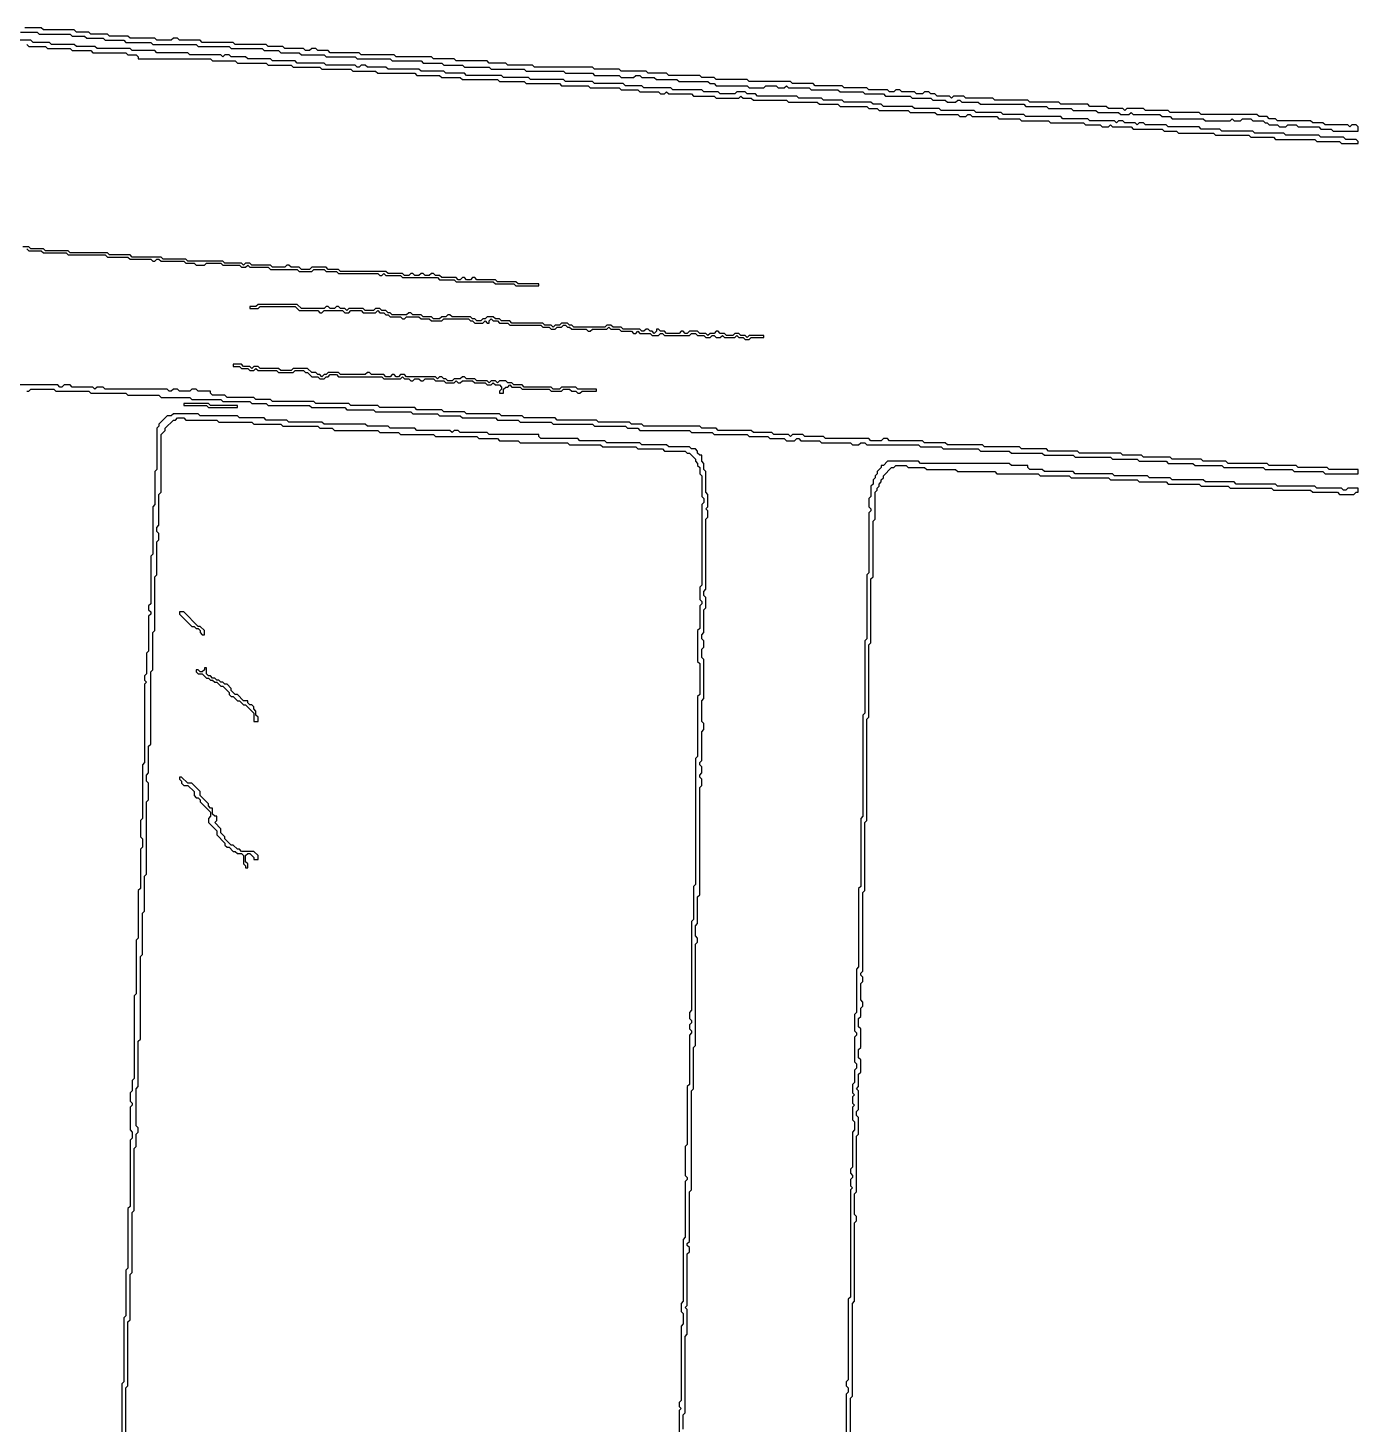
# Model space of a CAD drawing. Header units: metres. Extents: x 0 to 100, y 0 to 129.
# Drawn here: x 83.86 to 99.98, y 36.76 to 53.68 of the extents above; entities that cross this region are included whole.
import ezdxf

# ---------------------------------------------------------------- set-up
doc = ezdxf.new("R2010")
doc.units = ezdxf.units.M

msp = doc.modelspace()

# ---------------------------------------------------------------- linework, layer by layer
for points in [[(83.775, 53.625), (83.975, 53.625), (84, 53.6), (84.375, 53.6), (84.4, 53.575), (84.55, 53.575), (84.575, 53.55), (84.775, 53.55), (84.8, 53.525), (85.025, 53.525), (85.05, 53.5), (85.35, 53.5), (85.375, 53.475), (85.9, 53.475), (85.925, 53.45), (86.3, 53.45), (86.325, 53.425), (86.7, 53.425), (86.725, 53.4), (86.9, 53.4), (86.925, 53.375), (87.15, 53.375), (87.175, 53.35), (87.45, 53.35), (87.475, 53.325), (87.825, 53.325), (87.85, 53.3), (88.25, 53.3), (88.275, 53.275), (88.625, 53.275), (88.65, 53.25), (88.875, 53.25), (88.9, 53.225), (89.125, 53.225), (89.15, 53.2), (89.45, 53.2), (89.475, 53.175), (89.875, 53.175), (89.9, 53.15), (90.35, 53.15), (90.375, 53.125), (90.7, 53.125), (90.725, 53.1), (91.025, 53.1), (91.05, 53.075), (91.2, 53.075), (91.225, 53.1), (91.275, 53.1), (91.3, 53.075), (91.45, 53.075), (91.475, 53.05), (91.725, 53.05), (91.75, 53.025), (92.1, 53.025), (92.125, 53), (92.175, 53), (92.2, 52.975), (92.575, 52.975), (92.6, 52.95), (92.775, 52.95), (92.8, 52.975), (92.925, 52.975), (92.95, 52.95), (93.025, 52.95), (93.05, 52.975), (93.075, 52.95), (93.325, 52.95), (93.35, 52.925), (93.675, 52.925), (93.7, 52.9), (93.975, 52.9), (94, 52.875), (94.225, 52.875), (94.25, 52.85), (94.55, 52.85), (94.575, 52.825), (94.8, 52.825), (94.825, 52.8), (94.975, 52.8), (95, 52.775), (95.1, 52.775), (95.125, 52.8), (95.15, 52.8), (95.175, 52.775), (95.375, 52.775), (95.4, 52.75), (95.925, 52.75), (95.95, 52.725), (96.2, 52.725), (96.225, 52.7), (96.5, 52.7), (96.525, 52.675), (96.8, 52.675), (96.825, 52.65), (97.075, 52.65), (97.1, 52.625), (97.2, 52.625), (97.225, 52.65), (97.25, 52.625), (97.575, 52.625), (97.6, 52.6), (97.7, 52.6), (97.725, 52.575), (98.1, 52.575), (98.125, 52.55), (98.425, 52.55), (98.45, 52.575), (98.475, 52.55), (98.55, 52.55), (98.575, 52.575), (98.675, 52.575), (98.7, 52.55), (98.825, 52.55), (98.85, 52.525), (98.875, 52.525), (98.9, 52.5), (99, 52.5), (99.025, 52.475), (99.1, 52.475), (99.125, 52.5), (99.225, 52.5), (99.25, 52.475), (99.5, 52.475), (99.525, 52.45), (99.65, 52.45), (99.675, 52.425), (99.975, 52.425), (99.975, 52.475), (99.95, 52.5), (99.9, 52.5), (99.875, 52.475), (99.85, 52.5), (99.575, 52.5), (99.55, 52.525), (99.425, 52.525), (99.4, 52.55), (99, 52.55), (98.975, 52.575), (98.9, 52.575), (98.875, 52.6), (98.775, 52.6), (98.75, 52.625), (98.075, 52.625), (98.05, 52.65), (97.7, 52.65), (97.675, 52.675), (97.4, 52.675), (97.375, 52.7), (97.175, 52.7), (97.15, 52.675), (97.125, 52.7), (96.95, 52.7), (96.925, 52.725), (96.725, 52.725), (96.7, 52.75), (96.375, 52.75), (96.35, 52.775), (96, 52.775), (95.975, 52.8), (95.575, 52.8), (95.55, 52.825), (95.225, 52.825), (95.2, 52.85), (95.075, 52.85), (95.05, 52.825), (95.025, 52.85), (94.875, 52.85), (94.85, 52.875), (94.8, 52.875), (94.775, 52.9), (94.725, 52.9), (94.7, 52.875), (94.625, 52.875), (94.6, 52.9), (94.45, 52.9), (94.425, 52.925), (94.375, 52.925), (94.35, 52.9), (94.3, 52.9), (94.275, 52.925), (94.05, 52.925), (94.025, 52.95), (93.75, 52.95), (93.725, 52.975), (93.4, 52.975), (93.375, 53), (93.125, 53), (93.1, 53.025), (92.6, 53.025), (92.575, 53.05), (92.2, 53.05), (92.175, 53.075), (92.025, 53.075), (92, 53.1), (91.625, 53.1), (91.6, 53.125), (91.375, 53.125), (91.35, 53.15), (91.05, 53.15), (91.025, 53.175), (90.725, 53.175), (90.7, 53.2), (90, 53.2), (89.975, 53.225), (89.675, 53.225), (89.65, 53.25), (89.45, 53.25), (89.425, 53.275), (89.05, 53.275), (89.025, 53.3), (88.775, 53.3), (88.75, 53.325), (88.325, 53.325), (88.3, 53.35), (87.9, 53.35), (87.875, 53.375), (87.525, 53.375), (87.5, 53.4), (87.375, 53.4), (87.35, 53.425), (87.3, 53.425), (87.275, 53.4), (87.225, 53.4), (87.2, 53.425), (86.975, 53.425), (86.95, 53.45), (86.775, 53.45), (86.75, 53.475), (86.375, 53.475), (86.35, 53.5), (85.975, 53.5), (85.95, 53.525), (85.7, 53.525), (85.675, 53.55), (85.625, 53.55), (85.6, 53.525), (85.425, 53.525), (85.4, 53.55), (85.1, 53.55), (85.075, 53.575), (84.85, 53.575), (84.825, 53.6), (84.625, 53.6), (84.6, 53.625), (84.45, 53.625), (84.425, 53.65), (84.05, 53.65), (84.025, 53.675), (83.825, 53.675)], [(83.85, 53.475), (83.875, 53.45), (84.075, 53.45), (84.1, 53.425), (84.375, 53.425), (84.4, 53.4), (84.625, 53.4), (84.65, 53.375), (85.05, 53.375), (85.075, 53.35), (85.175, 53.35), (85.2, 53.325), (85.2, 53.3), (86.075, 53.3), (86.1, 53.275), (86.375, 53.275), (86.4, 53.25), (86.75, 53.25), (86.775, 53.225), (87.05, 53.225), (87.075, 53.2), (87.4, 53.2), (87.425, 53.175), (87.775, 53.175), (87.8, 53.15), (88.075, 53.15), (88.1, 53.125), (88.55, 53.125), (88.575, 53.1), (88.85, 53.1), (88.875, 53.075), (89.1, 53.075), (89.125, 53.05), (89.55, 53.05), (89.575, 53.025), (89.875, 53.025), (89.9, 53), (90.3, 53), (90.325, 52.975), (90.65, 52.975), (90.675, 52.95), (91.025, 52.95), (91.05, 52.925), (91.25, 52.925), (91.275, 52.9), (91.5, 52.9), (91.525, 52.875), (91.575, 52.875), (91.6, 52.9), (91.625, 52.875), (91.9, 52.875), (91.925, 52.85), (92.175, 52.85), (92.2, 52.825), (92.475, 52.825), (92.5, 52.85), (92.525, 52.825), (92.625, 52.825), (92.65, 52.8), (93.05, 52.8), (93.075, 52.775), (93.425, 52.775), (93.45, 52.75), (93.675, 52.75), (93.7, 52.725), (94.025, 52.725), (94.05, 52.7), (94.15, 52.7), (94.175, 52.675), (94.525, 52.675), (94.55, 52.65), (94.85, 52.65), (94.875, 52.625), (95.125, 52.625), (95.15, 52.6), (95.225, 52.6), (95.25, 52.625), (95.275, 52.625), (95.3, 52.6), (95.6, 52.6), (95.625, 52.575), (95.875, 52.575), (95.9, 52.55), (96.225, 52.55), (96.25, 52.525), (96.65, 52.525), (96.675, 52.5), (96.85, 52.5), (96.875, 52.475), (96.95, 52.475), (96.975, 52.5), (97, 52.475), (97.225, 52.475), (97.25, 52.45), (97.6, 52.45), (97.625, 52.425), (97.775, 52.425), (97.8, 52.4), (98.225, 52.4), (98.25, 52.375), (98.65, 52.375), (98.675, 52.35), (98.95, 52.35), (98.975, 52.325), (99.45, 52.325), (99.475, 52.3), (99.75, 52.3), (99.775, 52.275), (99.975, 52.275), (99.975, 52.3), (99.95, 52.325), (99.825, 52.325), (99.8, 52.35), (99.525, 52.35), (99.5, 52.375), (99.1, 52.375), (99.075, 52.4), (98.725, 52.4), (98.7, 52.425), (98.325, 52.425), (98.3, 52.45), (98.075, 52.45), (98.05, 52.475), (97.675, 52.475), (97.65, 52.5), (97.4, 52.5), (97.375, 52.525), (97.325, 52.525), (97.3, 52.5), (97.275, 52.525), (97.15, 52.525), (97.125, 52.55), (97.075, 52.55), (97.05, 52.525), (97.025, 52.55), (96.725, 52.55), (96.7, 52.575), (96.4, 52.575), (96.375, 52.6), (95.95, 52.6), (95.925, 52.625), (95.675, 52.625), (95.65, 52.65), (95.35, 52.65), (95.325, 52.675), (94.925, 52.675), (94.9, 52.7), (94.6, 52.7), (94.575, 52.725), (94.225, 52.725), (94.2, 52.75), (94.1, 52.75), (94.075, 52.775), (93.75, 52.775), (93.725, 52.8), (93.5, 52.8), (93.475, 52.825), (93.2, 52.825), (93.175, 52.85), (92.7, 52.85), (92.675, 52.875), (92.575, 52.875), (92.55, 52.9), (92.45, 52.9), (92.425, 52.875), (92.25, 52.875), (92.225, 52.9), (92.05, 52.9), (92.025, 52.925), (91.675, 52.925), (91.65, 52.95), (91.325, 52.95), (91.3, 52.975), (91.1, 52.975), (91.075, 53), (90.725, 53), (90.7, 53.025), (90.375, 53.025), (90.35, 53.05), (89.95, 53.05), (89.925, 53.075), (89.625, 53.075), (89.6, 53.1), (89.175, 53.1), (89.15, 53.125), (88.925, 53.125), (88.9, 53.15), (88.625, 53.15), (88.6, 53.175), (88.225, 53.175), (88.2, 53.2), (87.975, 53.2), (87.95, 53.225), (87.9, 53.225), (87.875, 53.2), (87.85, 53.2), (87.825, 53.225), (87.475, 53.225), (87.45, 53.25), (87.125, 53.25), (87.1, 53.275), (86.825, 53.275), (86.8, 53.3), (86.525, 53.3), (86.5, 53.325), (86.325, 53.325), (86.3, 53.35), (86.25, 53.35), (86.225, 53.325), (86.2, 53.35), (85.825, 53.35), (85.8, 53.375), (85.425, 53.375), (85.4, 53.4), (85.125, 53.4), (85.1, 53.425), (84.7, 53.425), (84.675, 53.45), (84.45, 53.45), (84.425, 53.475), (84.15, 53.475), (84.125, 53.5), (83.925, 53.5), (83.9, 53.525), (83.55, 53.525)], [(83.85, 51), (83.875, 50.975), (84.025, 50.975), (84.05, 50.95), (84.325, 50.95), (84.35, 50.925), (84.8, 50.925), (84.825, 50.9), (85.075, 50.9), (85.1, 50.875), (85.35, 50.875), (85.375, 50.85), (85.4, 50.85), (85.425, 50.875), (85.45, 50.875), (85.475, 50.85), (85.75, 50.85), (85.775, 50.825), (85.875, 50.825), (85.9, 50.8), (86, 50.8), (86.025, 50.825), (86.2, 50.825), (86.225, 50.8), (86.425, 50.8), (86.45, 50.775), (86.5, 50.775), (86.525, 50.8), (86.55, 50.775), (86.775, 50.775), (86.8, 50.75), (87.125, 50.75), (87.15, 50.725), (87.3, 50.725), (87.325, 50.75), (87.45, 50.75), (87.475, 50.725), (87.6, 50.725), (87.625, 50.7), (88.1, 50.7), (88.125, 50.675), (88.15, 50.675), (88.175, 50.7), (88.2, 50.675), (88.375, 50.675), (88.4, 50.65), (88.825, 50.65), (88.85, 50.625), (89.025, 50.625), (89.05, 50.6), (89.5, 50.6), (89.525, 50.575), (89.75, 50.575), (89.775, 50.55), (90.05, 50.55), (90.05, 50.575), (89.8, 50.575), (89.775, 50.6), (89.55, 50.6), (89.525, 50.625), (89.3, 50.625), (89.275, 50.65), (89.25, 50.65), (89.225, 50.625), (89.175, 50.625), (89.15, 50.65), (89.125, 50.65), (89.1, 50.625), (89.075, 50.625), (89.05, 50.65), (88.875, 50.65), (88.85, 50.675), (88.8, 50.675), (88.775, 50.7), (88.75, 50.7), (88.725, 50.675), (88.675, 50.675), (88.65, 50.7), (88.625, 50.7), (88.6, 50.675), (88.55, 50.675), (88.525, 50.7), (88.5, 50.7), (88.475, 50.675), (88.425, 50.675), (88.4, 50.7), (88.225, 50.7), (88.2, 50.725), (87.65, 50.725), (87.625, 50.75), (87.5, 50.75), (87.475, 50.775), (87.3, 50.775), (87.275, 50.75), (87.175, 50.75), (87.15, 50.775), (87.05, 50.775), (87.025, 50.8), (87, 50.8), (86.975, 50.775), (86.825, 50.775), (86.8, 50.8), (86.575, 50.8), (86.55, 50.825), (86.5, 50.825), (86.475, 50.8), (86.45, 50.825), (86.25, 50.825), (86.225, 50.85), (85.8, 50.85), (85.775, 50.875), (85.5, 50.875), (85.475, 50.9), (85.125, 50.9), (85.1, 50.925), (84.85, 50.925), (84.825, 50.95), (84.375, 50.95), (84.35, 50.975), (84.075, 50.975), (84.05, 51), (83.9, 51), (83.875, 51.025), (83.8, 51.025)], [(86.65, 50.325), (86.625, 50.3), (86.55, 50.3), (86.55, 50.275), (86.65, 50.275), (86.675, 50.3), (87.1, 50.3), (87.15, 50.25), (87.375, 50.25), (87.4, 50.225), (87.425, 50.225), (87.45, 50.25), (87.675, 50.25), (87.7, 50.225), (87.75, 50.225), (87.775, 50.25), (87.9, 50.25), (87.925, 50.225), (88.075, 50.225), (88.1, 50.25), (88.125, 50.225), (88.175, 50.225), (88.2, 50.2), (88.225, 50.2), (88.25, 50.175), (88.375, 50.175), (88.4, 50.15), (88.425, 50.15), (88.45, 50.175), (88.6, 50.175), (88.625, 50.15), (88.725, 50.15), (88.75, 50.125), (88.875, 50.125), (88.9, 50.15), (89.2, 50.15), (89.225, 50.125), (89.25, 50.125), (89.275, 50.1), (89.375, 50.1), (89.4, 50.125), (89.425, 50.1), (89.45, 50.1), (89.45, 50.125), (89.475, 50.15), (89.5, 50.125), (89.55, 50.125), (89.575, 50.1), (89.675, 50.1), (89.7, 50.075), (90.075, 50.075), (90.1, 50.05), (90.175, 50.05), (90.2, 50.025), (90.25, 50.025), (90.275, 50.05), (90.325, 50.05), (90.35, 50.075), (90.375, 50.075), (90.4, 50.05), (90.425, 50.05), (90.45, 50.025), (90.625, 50.025), (90.65, 50), (90.675, 50), (90.7, 50.025), (90.875, 50.025), (90.9, 50.05), (90.925, 50.025), (91.025, 50.025), (91.05, 50), (91.175, 50), (91.2, 49.975), (91.225, 49.975), (91.25, 50), (91.275, 49.975), (91.4, 49.975), (91.425, 49.95), (91.5, 49.95), (91.525, 49.975), (91.55, 49.975), (91.575, 49.95), (91.875, 49.95), (91.9, 49.975), (91.95, 49.975), (91.975, 49.95), (92.05, 49.95), (92.075, 49.925), (92.125, 49.925), (92.15, 49.95), (92.175, 49.95), (92.2, 49.925), (92.25, 49.925), (92.275, 49.95), (92.3, 49.925), (92.425, 49.925), (92.45, 49.95), (92.475, 49.925), (92.525, 49.925), (92.55, 49.9), (92.6, 49.9), (92.625, 49.925), (92.775, 49.925), (92.775, 49.95), (92.6, 49.95), (92.575, 49.925), (92.55, 49.95), (92.5, 49.95), (92.475, 49.975), (92.425, 49.975), (92.4, 49.95), (92.325, 49.95), (92.3, 49.975), (92.25, 49.975), (92.225, 50), (92.2, 50), (92.175, 49.975), (92.125, 49.975), (92.1, 49.95), (92.075, 49.975), (92, 49.975), (91.975, 50), (91.875, 50), (91.85, 49.975), (91.825, 49.975), (91.8, 50), (91.775, 50), (91.75, 49.975), (91.6, 49.975), (91.575, 50), (91.525, 50), (91.5, 50.025), (91.475, 50.025), (91.475, 50), (91.45, 49.975), (91.425, 50), (91.4, 50), (91.375, 50.025), (91.35, 50.025), (91.325, 50), (91.3, 50), (91.275, 50.025), (91.075, 50.025), (91.05, 50.05), (90.95, 50.05), (90.925, 50.075), (90.875, 50.075), (90.85, 50.05), (90.475, 50.05), (90.45, 50.075), (90.425, 50.075), (90.4, 50.1), (90.325, 50.1), (90.3, 50.075), (90.25, 50.075), (90.225, 50.05), (90.2, 50.075), (90.125, 50.075), (90.1, 50.1), (89.725, 50.1), (89.7, 50.125), (89.6, 50.125), (89.575, 50.15), (89.525, 50.15), (89.5, 50.175), (89.425, 50.175), (89.4, 50.15), (89.375, 50.15), (89.35, 50.125), (89.3, 50.125), (89.275, 50.15), (89.25, 50.15), (89.225, 50.175), (89, 50.175), (88.975, 50.2), (88.95, 50.2), (88.925, 50.175), (88.875, 50.175), (88.85, 50.15), (88.775, 50.15), (88.75, 50.175), (88.65, 50.175), (88.625, 50.2), (88.525, 50.2), (88.5, 50.225), (88.475, 50.225), (88.45, 50.2), (88.275, 50.2), (88.25, 50.225), (88.225, 50.225), (88.2, 50.25), (88.15, 50.25), (88.125, 50.275), (88.075, 50.275), (88.05, 50.25), (87.95, 50.25), (87.925, 50.275), (87.75, 50.275), (87.725, 50.25), (87.7, 50.275), (87.65, 50.275), (87.625, 50.3), (87.6, 50.3), (87.575, 50.275), (87.525, 50.275), (87.5, 50.3), (87.475, 50.3), (87.45, 50.275), (87.175, 50.275), (87.125, 50.325), (86.65, 50.325)], [(86.35, 49.6), (86.35, 49.575), (86.425, 49.575), (86.45, 49.55), (86.525, 49.55), (86.55, 49.525), (86.6, 49.525), (86.625, 49.55), (86.65, 49.525), (86.875, 49.525), (86.9, 49.5), (87.075, 49.5), (87.1, 49.525), (87.2, 49.525), (87.225, 49.5), (87.25, 49.5), (87.3, 49.45), (87.375, 49.45), (87.4, 49.425), (87.45, 49.425), (87.475, 49.45), (87.5, 49.45), (87.525, 49.475), (87.6, 49.475), (87.625, 49.45), (88.15, 49.45), (88.175, 49.425), (88.375, 49.425), (88.4, 49.45), (88.425, 49.425), (88.475, 49.425), (88.5, 49.4), (88.525, 49.4), (88.55, 49.425), (88.6, 49.425), (88.625, 49.4), (88.65, 49.4), (88.675, 49.425), (88.775, 49.425), (88.8, 49.4), (88.9, 49.4), (88.925, 49.375), (89.025, 49.375), (89.05, 49.4), (89.075, 49.375), (89.1, 49.375), (89.125, 49.4), (89.25, 49.4), (89.275, 49.375), (89.4, 49.375), (89.425, 49.35), (89.475, 49.35), (89.5, 49.375), (89.525, 49.35), (89.575, 49.35), (89.6, 49.325), (89.6, 49.3), (89.575, 49.275), (89.575, 49.25), (89.625, 49.25), (89.625, 49.3), (89.65, 49.325), (89.675, 49.325), (89.7, 49.35), (89.725, 49.325), (89.825, 49.325), (89.85, 49.3), (90.175, 49.3), (90.2, 49.275), (90.325, 49.275), (90.35, 49.3), (90.425, 49.3), (90.45, 49.275), (90.5, 49.275), (90.525, 49.25), (90.55, 49.25), (90.575, 49.275), (90.75, 49.275), (90.75, 49.3), (90.525, 49.3), (90.5, 49.325), (90.325, 49.325), (90.3, 49.3), (90.225, 49.3), (90.2, 49.325), (89.875, 49.325), (89.85, 49.35), (89.75, 49.35), (89.725, 49.375), (89.675, 49.375), (89.65, 49.4), (89.575, 49.4), (89.55, 49.375), (89.525, 49.4), (89.475, 49.4), (89.45, 49.375), (89.425, 49.4), (89.3, 49.4), (89.275, 49.425), (89.175, 49.425), (89.15, 49.45), (89.125, 49.45), (89.1, 49.425), (89.025, 49.425), (89, 49.4), (88.95, 49.4), (88.925, 49.425), (88.9, 49.425), (88.875, 49.45), (88.85, 49.45), (88.825, 49.425), (88.8, 49.45), (88.45, 49.45), (88.425, 49.475), (88.375, 49.475), (88.35, 49.45), (88.325, 49.45), (88.3, 49.475), (88.275, 49.475), (88.25, 49.45), (88.2, 49.45), (88.175, 49.475), (88.025, 49.475), (88, 49.5), (87.975, 49.5), (87.95, 49.475), (87.65, 49.475), (87.625, 49.5), (87.5, 49.5), (87.475, 49.475), (87.45, 49.475), (87.425, 49.45), (87.4, 49.475), (87.375, 49.475), (87.35, 49.5), (87.3, 49.5), (87.25, 49.55), (87.075, 49.55), (87.05, 49.525), (86.925, 49.525), (86.9, 49.55), (86.675, 49.55), (86.65, 49.575), (86.6, 49.575), (86.575, 49.55), (86.55, 49.575), (86.475, 49.575), (86.45, 49.6), (86.35, 49.6)], [(83.85, 49.275), (83.875, 49.275), (83.9, 49.3), (84.175, 49.3), (84.2, 49.275), (84.6, 49.275), (84.625, 49.25), (85.05, 49.25), (85.075, 49.225), (85.45, 49.225), (85.475, 49.2), (85.825, 49.2), (85.85, 49.175), (86.2, 49.175), (86.225, 49.15), (86.55, 49.15), (86.575, 49.125), (86.75, 49.125), (86.775, 49.1), (87.275, 49.1), (87.3, 49.075), (87.7, 49.075), (87.725, 49.05), (88.05, 49.05), (88.075, 49.025), (88.5, 49.025), (88.525, 49), (88.825, 49), (88.85, 48.975), (89.1, 48.975), (89.125, 48.95), (89.525, 48.95), (89.55, 48.925), (89.8, 48.925), (89.825, 48.9), (90.2, 48.9), (90.225, 48.875), (90.7, 48.875), (90.725, 48.85), (91.1, 48.85), (91.125, 48.825), (91.25, 48.825), (91.275, 48.8), (91.875, 48.8), (91.9, 48.775), (92.15, 48.775), (92.175, 48.75), (92.575, 48.75), (92.6, 48.725), (92.825, 48.725), (92.85, 48.7), (93.025, 48.7), (93.05, 48.675), (93.15, 48.675), (93.175, 48.7), (93.2, 48.7), (93.225, 48.675), (93.45, 48.675), (93.475, 48.65), (93.825, 48.65), (93.85, 48.625), (93.925, 48.625), (93.95, 48.65), (94, 48.65), (94.025, 48.625), (94.65, 48.625), (94.675, 48.6), (94.925, 48.6), (94.95, 48.575), (95.375, 48.575), (95.4, 48.55), (95.75, 48.55), (95.775, 48.525), (96.15, 48.525), (96.175, 48.5), (96.525, 48.5), (96.55, 48.475), (96.975, 48.475), (97, 48.45), (97.3, 48.45), (97.325, 48.425), (97.65, 48.425), (97.675, 48.4), (97.975, 48.4), (98, 48.375), (98.325, 48.375), (98.35, 48.35), (98.825, 48.35), (98.85, 48.325), (99.175, 48.325), (99.2, 48.3), (99.55, 48.3), (99.575, 48.275), (99.975, 48.275), (99.975, 48.325), (99.625, 48.325), (99.6, 48.35), (99.25, 48.35), (99.225, 48.375), (98.9, 48.375), (98.875, 48.4), (98.4, 48.4), (98.375, 48.425), (98.1, 48.425), (98.075, 48.45), (97.725, 48.45), (97.7, 48.475), (97.375, 48.475), (97.35, 48.5), (97.125, 48.5), (97.1, 48.525), (96.6, 48.525), (96.575, 48.55), (96.225, 48.55), (96.2, 48.575), (95.9, 48.575), (95.875, 48.6), (95.45, 48.6), (95.425, 48.625), (95, 48.625), (94.975, 48.65), (94.725, 48.65), (94.7, 48.675), (94.3, 48.675), (94.275, 48.7), (94.225, 48.7), (94.2, 48.675), (94.075, 48.675), (94.05, 48.7), (93.525, 48.7), (93.5, 48.725), (93.275, 48.725), (93.25, 48.75), (93.125, 48.75), (93.1, 48.725), (93.075, 48.75), (92.9, 48.75), (92.875, 48.775), (92.65, 48.775), (92.625, 48.8), (92.225, 48.8), (92.2, 48.825), (92.025, 48.825), (92, 48.85), (91.325, 48.85), (91.3, 48.875), (91.175, 48.875), (91.15, 48.9), (90.775, 48.9), (90.75, 48.925), (90.275, 48.925), (90.25, 48.95), (89.875, 48.95), (89.85, 48.975), (89.6, 48.975), (89.575, 49), (89.175, 49), (89.15, 49.025), (88.9, 49.025), (88.875, 49.05), (88.575, 49.05), (88.55, 49.075), (88.125, 49.075), (88.1, 49.1), (87.775, 49.1), (87.75, 49.125), (87.35, 49.125), (87.325, 49.15), (86.825, 49.15), (86.8, 49.175), (86.625, 49.175), (86.6, 49.2), (86.275, 49.2), (86.25, 49.225), (86.1, 49.225), (86.075, 49.25), (86.075, 49.275), (85.925, 49.275), (85.9, 49.3), (85.85, 49.3), (85.825, 49.275), (85.7, 49.275), (85.675, 49.3), (85.625, 49.3), (85.6, 49.275), (85.575, 49.275), (85.55, 49.3), (84.8, 49.3), (84.775, 49.325), (84.7, 49.325), (84.675, 49.3), (84.65, 49.325), (84.4, 49.325), (84.375, 49.35), (84.3, 49.35), (84.275, 49.325), (84.25, 49.325), (84.225, 49.35), (83.75, 49.35)], [(85.75, 49.125), (85.75, 49.1), (86.025, 49.1), (86.05, 49.075), (86.4, 49.075), (86.4, 49.1), (86.075, 49.1), (86.05, 49.125), (85.75, 49.125)], [(85.625, 49), (85.6, 48.975), (85.55, 48.975), (85.45, 48.875), (85.45, 48.85), (85.425, 48.825), (85.425, 48.325), (85.4, 48.3), (85.4, 47.9), (85.375, 47.875), (85.375, 47.3), (85.35, 47.275), (85.35, 46.7), (85.325, 46.675), (85.325, 46.625), (85.35, 46.6), (85.35, 46.575), (85.325, 46.55), (85.325, 46.125), (85.3, 46.1), (85.3, 45.85), (85.275, 45.825), (85.275, 45.775), (85.3, 45.75), (85.275, 45.725), (85.275, 44.775), (85.25, 44.75), (85.25, 44.1), (85.225, 44.075), (85.225, 43.875), (85.25, 43.85), (85.25, 43.75), (85.225, 43.725), (85.225, 43.25), (85.2, 43.225), (85.2, 42.65), (85.175, 42.625), (85.175, 41.975), (85.15, 41.95), (85.15, 40.95), (85.125, 40.925), (85.125, 40.8), (85.1, 40.775), (85.1, 40.675), (85.125, 40.65), (85.125, 40.625), (85.1, 40.6), (85.1, 40.325), (85.125, 40.3), (85.125, 40.225), (85.1, 40.2), (85.1, 39.4), (85.075, 39.375), (85.075, 38.65), (85.05, 38.625), (85.05, 38.075), (85.025, 38.05), (85.025, 37.275), (85, 37.25), (85, 36.55)], [(85.05, 36.3), (85.05, 37.2), (85.075, 37.225), (85.075, 38), (85.1, 38.025), (85.1, 38.575), (85.125, 38.6), (85.125, 39.325), (85.15, 39.35), (85.15, 40.1), (85.175, 40.125), (85.175, 40.275), (85.2, 40.3), (85.2, 40.35), (85.175, 40.375), (85.175, 40.825), (85.2, 40.85), (85.2, 41.4), (85.225, 41.425), (85.225, 42.425), (85.25, 42.45), (85.25, 42.95), (85.275, 42.975), (85.275, 43.4), (85.3, 43.425), (85.3, 44.3), (85.325, 44.325), (85.325, 44.525), (85.3, 44.55), (85.3, 44.625), (85.325, 44.65), (85.325, 44.975), (85.35, 45), (85.35, 45.875), (85.375, 45.9), (85.375, 46.35), (85.4, 46.375), (85.4, 47.025), (85.425, 47.05), (85.425, 47.45), (85.45, 47.475), (85.45, 47.55), (85.425, 47.575), (85.425, 47.625), (85.45, 47.65), (85.45, 48.025), (85.475, 48.05), (85.475, 48.75), (85.525, 48.8), (85.525, 48.825), (85.625, 48.925), (85.65, 48.925), (85.675, 48.95), (85.75, 48.95), (85.775, 48.925), (86.15, 48.925), (86.175, 48.9), (86.575, 48.9), (86.6, 48.875), (86.925, 48.875), (86.95, 48.85), (87.375, 48.85), (87.4, 48.825), (87.55, 48.825), (87.575, 48.8), (88.1, 48.8), (88.125, 48.775), (88.35, 48.775), (88.375, 48.75), (88.775, 48.75), (88.8, 48.725), (89.3, 48.725), (89.325, 48.7), (89.55, 48.7), (89.575, 48.675), (89.8, 48.675), (89.825, 48.65), (90.4, 48.65), (90.425, 48.625), (90.8, 48.625), (90.825, 48.6), (91.225, 48.6), (91.25, 48.575), (91.55, 48.575), (91.575, 48.55), (91.825, 48.55), (91.85, 48.525), (91.875, 48.525), (91.95, 48.45), (91.95, 48.425), (91.975, 48.4), (91.975, 48.375), (92, 48.35), (92, 48.275), (92.025, 48.25), (92.025, 48), (92.05, 47.975), (92.05, 47.925), (92.025, 47.9), (92.025, 46.925), (92, 46.9), (92, 46.75), (92.025, 46.725), (92.025, 46.7), (92, 46.675), (92, 46.4), (91.975, 46.375), (91.975, 46), (92, 45.975), (92, 45.6), (91.975, 45.575), (91.975, 44.85), (91.95, 44.825), (91.95, 43.3), (91.925, 43.275), (91.925, 42.875), (91.9, 42.85), (91.9, 41.775), (91.875, 41.75), (91.875, 41.675), (91.9, 41.65), (91.9, 41.625), (91.875, 41.6), (91.875, 41.55), (91.9, 41.525), (91.9, 41.5), (91.875, 41.475), (91.875, 40.875), (91.85, 40.85), (91.85, 40.15), (91.825, 40.125), (91.825, 39.775), (91.85, 39.75), (91.85, 39.725), (91.825, 39.7), (91.825, 39.025), (91.8, 39), (91.8, 38.25), (91.775, 38.225), (91.775, 38.125), (91.8, 38.1), (91.8, 37.975), (91.775, 37.95), (91.775, 37.05), (91.75, 37.025), (91.75, 36.975), (91.775, 36.95), (91.75, 36.925), (91.75, 36.65)], [(91.8, 36.7), (91.8, 36.875), (91.825, 36.9), (91.825, 37.825), (91.85, 37.85), (91.85, 38.15), (91.825, 38.175), (91.85, 38.2), (91.85, 38.825), (91.875, 38.85), (91.875, 38.9), (91.85, 38.925), (91.85, 38.95), (91.875, 38.975), (91.875, 39.575), (91.9, 39.6), (91.9, 40.8), (91.925, 40.825), (91.925, 41.325), (91.95, 41.35), (91.95, 42.575), (91.975, 42.6), (91.975, 42.65), (91.95, 42.675), (91.95, 42.8), (91.975, 42.825), (91.975, 43.15), (92, 43.175), (92, 44.475), (92.025, 44.5), (92.025, 44.575), (92, 44.6), (92, 44.625), (92.025, 44.65), (92.025, 44.725), (92, 44.75), (92, 44.775), (92.025, 44.8), (92.025, 45.15), (92.05, 45.175), (92.05, 45.25), (92.025, 45.275), (92.025, 45.525), (92.05, 45.55), (92.05, 46.025), (92.025, 46.05), (92.025, 46.15), (92.05, 46.175), (92.05, 46.25), (92.025, 46.275), (92.025, 46.325), (92.05, 46.35), (92.05, 46.625), (92.075, 46.65), (92.075, 46.775), (92.05, 46.8), (92.05, 46.85), (92.075, 46.875), (92.075, 47.725), (92.1, 47.75), (92.1, 47.825), (92.075, 47.85), (92.1, 47.875), (92.1, 48.025), (92.075, 48.05), (92.075, 48.3), (92.05, 48.325), (92.05, 48.4), (92.025, 48.425), (92.025, 48.5), (92, 48.5), (91.975, 48.525), (91.975, 48.55), (91.95, 48.575), (91.9, 48.575), (91.875, 48.6), (91.625, 48.6), (91.6, 48.625), (91.3, 48.625), (91.275, 48.65), (90.875, 48.65), (90.85, 48.675), (90.55, 48.675), (90.525, 48.7), (90.075, 48.7), (90.05, 48.725), (90.05, 48.75), (89.45, 48.75), (89.425, 48.775), (89.1, 48.775), (89.075, 48.8), (89.025, 48.8), (89, 48.775), (88.975, 48.8), (88.575, 48.8), (88.55, 48.825), (88.25, 48.825), (88.225, 48.85), (87.975, 48.85), (87.95, 48.875), (87.45, 48.875), (87.425, 48.9), (87.025, 48.9), (87, 48.925), (86.75, 48.925), (86.725, 48.95), (86.425, 48.95), (86.4, 48.975), (85.95, 48.975), (85.925, 49), (85.625, 49)], [(93.825, 36), (93.825, 37.075), (93.85, 37.1), (93.85, 38.225), (93.875, 38.25), (93.875, 39.2), (93.9, 39.225), (93.9, 39.275), (93.875, 39.3), (93.875, 39.55), (93.9, 39.575), (93.9, 40.25), (93.925, 40.275), (93.925, 40.475), (93.9, 40.5), (93.9, 40.55), (93.925, 40.575), (93.925, 40.8), (93.9, 40.825), (93.925, 40.85), (93.925, 41), (93.95, 41.025), (93.95, 41.175), (93.925, 41.2), (93.925, 41.3), (93.95, 41.325), (93.95, 41.55), (93.925, 41.575), (93.925, 41.675), (93.95, 41.7), (93.95, 41.8), (93.975, 41.825), (93.975, 41.875), (93.95, 41.9), (93.95, 42.1), (93.975, 42.125), (93.975, 42.175), (93.95, 42.2), (93.95, 42.225), (93.975, 42.25), (93.975, 43.2), (94, 43.225), (94, 44.05), (94.025, 44.075), (94.025, 45.3), (94.05, 45.325), (94.05, 46.2), (94.075, 46.225), (94.075, 47), (94.1, 47.025), (94.1, 47.7), (94.125, 47.725), (94.125, 48.05), (94.15, 48.075), (94.15, 48.1), (94.175, 48.125), (94.175, 48.15), (94.2, 48.175), (94.2, 48.2), (94.225, 48.225), (94.225, 48.25), (94.325, 48.35), (94.35, 48.35), (94.375, 48.375), (94.5, 48.375), (94.525, 48.35), (94.725, 48.35), (94.75, 48.325), (95.1, 48.325), (95.125, 48.3), (95.575, 48.3), (95.6, 48.275), (96.1, 48.275), (96.125, 48.25), (96.475, 48.25), (96.5, 48.225), (96.95, 48.225), (96.975, 48.2), (97.3, 48.2), (97.325, 48.175), (97.65, 48.175), (97.675, 48.15), (98.05, 48.15), (98.075, 48.125), (98.4, 48.125), (98.425, 48.1), (98.925, 48.1), (98.95, 48.075), (99.4, 48.075), (99.425, 48.05), (99.725, 48.05), (99.75, 48.025), (99.925, 48.025), (99.95, 48.05), (99.975, 48.05), (99.975, 48.1), (99.85, 48.1), (99.825, 48.075), (99.8, 48.075), (99.775, 48.1), (99.475, 48.1), (99.45, 48.125), (99, 48.125), (98.975, 48.15), (98.5, 48.15), (98.475, 48.175), (98.125, 48.175), (98.1, 48.2), (97.725, 48.2), (97.7, 48.225), (97.45, 48.225), (97.425, 48.25), (97.025, 48.25), (97, 48.275), (96.55, 48.275), (96.525, 48.3), (96.175, 48.3), (96.15, 48.325), (96, 48.325), (95.975, 48.35), (95.975, 48.375), (95.775, 48.375), (95.75, 48.4), (94.675, 48.4), (94.65, 48.425), (94.275, 48.425), (94.225, 48.375), (94.2, 48.375), (94.2, 48.35), (94.15, 48.3), (94.15, 48.275), (94.125, 48.25), (94.125, 48.225), (94.1, 48.2), (94.1, 48.15), (94.075, 48.125), (94.075, 48), (94.05, 47.975), (94.05, 47.875), (94.075, 47.85), (94.075, 47.825), (94.05, 47.8), (94.05, 47.075), (94.025, 47.05), (94.025, 46.275), (94, 46.25), (94, 45.375), (93.975, 45.35), (93.975, 44.125), (93.95, 44.1), (93.95, 43.275), (93.925, 43.25), (93.925, 42.3), (93.9, 42.275), (93.9, 41.75), (93.875, 41.725), (93.875, 41.525), (93.9, 41.5), (93.9, 41.475), (93.875, 41.45), (93.875, 41.15), (93.9, 41.125), (93.9, 41.075), (93.875, 41.05), (93.875, 40.9), (93.85, 40.875), (93.85, 40.775), (93.875, 40.75), (93.85, 40.725), (93.85, 40.65), (93.875, 40.625), (93.85, 40.6), (93.85, 40.45), (93.875, 40.425), (93.875, 40.325), (93.85, 40.3), (93.85, 39.875), (93.825, 39.85), (93.825, 39.8), (93.85, 39.775), (93.85, 39.75), (93.825, 39.725), (93.825, 39.65), (93.85, 39.625), (93.825, 39.6), (93.825, 38.3), (93.8, 38.275), (93.8, 37.3), (93.775, 37.275), (93.775, 37.225), (93.8, 37.2), (93.8, 37.15), (93.775, 37.125), (93.775, 36.05)], [(85.7, 46.6), (85.7, 46.575), (85.85, 46.425), (85.875, 46.425), (85.9, 46.4), (85.925, 46.4), (85.95, 46.375), (85.95, 46.35), (85.975, 46.325), (86, 46.325), (86, 46.375), (85.95, 46.425), (85.925, 46.425), (85.75, 46.6), (85.7, 46.6)], [(86, 45.925), (86, 45.9), (85.975, 45.875), (85.95, 45.875), (85.925, 45.9), (85.9, 45.9), (85.9, 45.875), (85.925, 45.85), (85.975, 45.85), (86.025, 45.8), (86.05, 45.8), (86.075, 45.775), (86.1, 45.775), (86.125, 45.75), (86.15, 45.75), (86.2, 45.7), (86.225, 45.7), (86.3, 45.625), (86.3, 45.6), (86.325, 45.575), (86.35, 45.575), (86.4, 45.525), (86.425, 45.525), (86.475, 45.475), (86.5, 45.475), (86.6, 45.375), (86.6, 45.275), (86.65, 45.275), (86.65, 45.325), (86.625, 45.35), (86.625, 45.4), (86.6, 45.425), (86.6, 45.45), (86.575, 45.475), (86.55, 45.475), (86.525, 45.5), (86.525, 45.525), (86.475, 45.525), (86.4, 45.6), (86.375, 45.6), (86.325, 45.65), (86.325, 45.675), (86.275, 45.725), (86.25, 45.725), (86.225, 45.75), (86.2, 45.75), (86.175, 45.775), (86.15, 45.775), (86.125, 45.8), (86.1, 45.8), (86.075, 45.825), (86.05, 45.825), (86.025, 45.85), (86.025, 45.925), (86, 45.925)], [(85.7, 44.6), (85.7, 44.575), (85.725, 44.55), (85.725, 44.525), (85.75, 44.5), (85.8, 44.5), (85.875, 44.425), (85.875, 44.375), (85.9, 44.35), (85.925, 44.35), (85.95, 44.325), (85.95, 44.3), (86.075, 44.175), (86.075, 44.125), (86.05, 44.1), (86.05, 44.05), (86.15, 43.95), (86.15, 43.9), (86.25, 43.8), (86.25, 43.775), (86.275, 43.75), (86.3, 43.75), (86.35, 43.7), (86.375, 43.7), (86.4, 43.675), (86.45, 43.675), (86.475, 43.65), (86.475, 43.55), (86.5, 43.525), (86.5, 43.5), (86.525, 43.5), (86.525, 43.55), (86.5, 43.575), (86.5, 43.65), (86.525, 43.675), (86.55, 43.675), (86.6, 43.625), (86.6, 43.6), (86.65, 43.6), (86.65, 43.65), (86.6, 43.7), (86.45, 43.7), (86.425, 43.725), (86.4, 43.725), (86.35, 43.775), (86.325, 43.775), (86.25, 43.85), (86.25, 43.875), (86.2, 43.925), (86.2, 43.975), (86.125, 44.05), (86.15, 44.075), (86.15, 44.125), (86.125, 44.125), (86.1, 44.15), (86.1, 44.225), (86.075, 44.225), (86.05, 44.25), (86.05, 44.275), (85.95, 44.375), (85.95, 44.425), (85.85, 44.525), (85.8, 44.525), (85.725, 44.6), (85.7, 44.6)]]:
    msp.add_lwpolyline(points)

doc.saveas('drawing.dxf')
